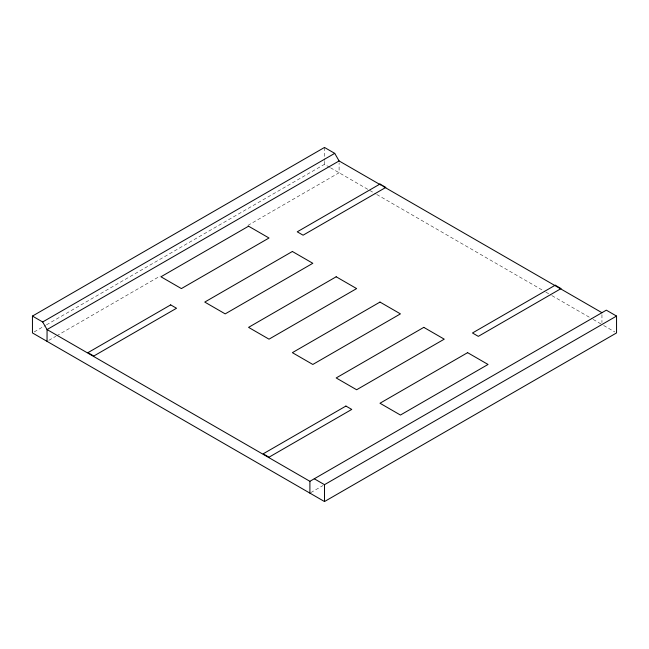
<?xml version="1.0" encoding="UTF-8"?>
<svg xmlns="http://www.w3.org/2000/svg" width="649" height="649" viewBox="0 0 649 649"><rect width="100%" height="100%" fill="white"/><g stroke="black" fill="none" stroke-linecap="round" stroke-linejoin="round"><path stroke-width="0.49" stroke-dasharray="3.25 2.43" d="M34.202 331.915L45.608 325.336M46.485 324.833L324.5 164.319L329.651 167.296M48.805 340.352L55.822 336.296M56.698 335.793L160.189 276.044M247.894 225.406L339.103 172.748L339.103 162.915M310.774 492.607L323.056 485.517M330.511 167.791L368.892 189.946M369.768 190.449L375.901 193.994M376.777 194.497L544.998 291.62M545.874 292.123L551.131 295.165M552.007 295.668L592.31 318.935M593.186 319.438L601.947 324.5M603.667 325.49L614.83 331.939M601.947 314.668L601.947 322.537M324.5 147.453L324.5 160.384M324.5 161.366L324.5 164.319"/><path stroke-width="0.97" d="M32.45 316.071L42.672 321.969L47.053 329.562L309.898 481.307L606.328 310.165L616.55 316.071L616.55 332.929L324.5 501.547L32.45 332.929L32.45 316.071L324.5 147.453L334.722 153.359L339.103 160.944L381.158 185.225M42.672 321.969L334.722 153.359M339.103 160.944L47.053 329.562L47.053 341.358M314.278 478.784L324.5 484.681L616.55 316.071M382.91 186.239L601.947 312.696M324.5 484.681L324.5 501.547M309.898 481.307L309.898 493.11M248.567 226.201L160.952 276.782L181.395 288.586L269.011 238.005L248.567 226.201M170.687 304.884L87.94 352.658L93.781 356.033L176.528 308.259L170.687 304.884M379.99 184.048L297.242 231.815L303.083 235.189L385.831 187.415L379.99 184.048M292.375 251.488L204.76 302.077L225.203 313.881L312.818 263.291L292.375 251.488M336.182 276.782L248.567 327.364L269.011 339.167L356.626 288.586L336.182 276.782M379.99 302.077L292.375 352.658L312.818 364.462L400.433 313.881L379.99 302.077M423.797 327.364L336.182 377.953L356.626 389.757L444.241 339.167L423.797 327.364M345.917 406.055L263.169 453.829L269.011 457.196L351.758 409.422L345.917 406.055M555.22 285.211L472.472 332.986L478.313 336.36L561.061 288.586L555.22 285.211M467.604 352.658L379.99 403.24L400.433 415.044L488.048 364.462L467.604 352.658"/></g></svg>
